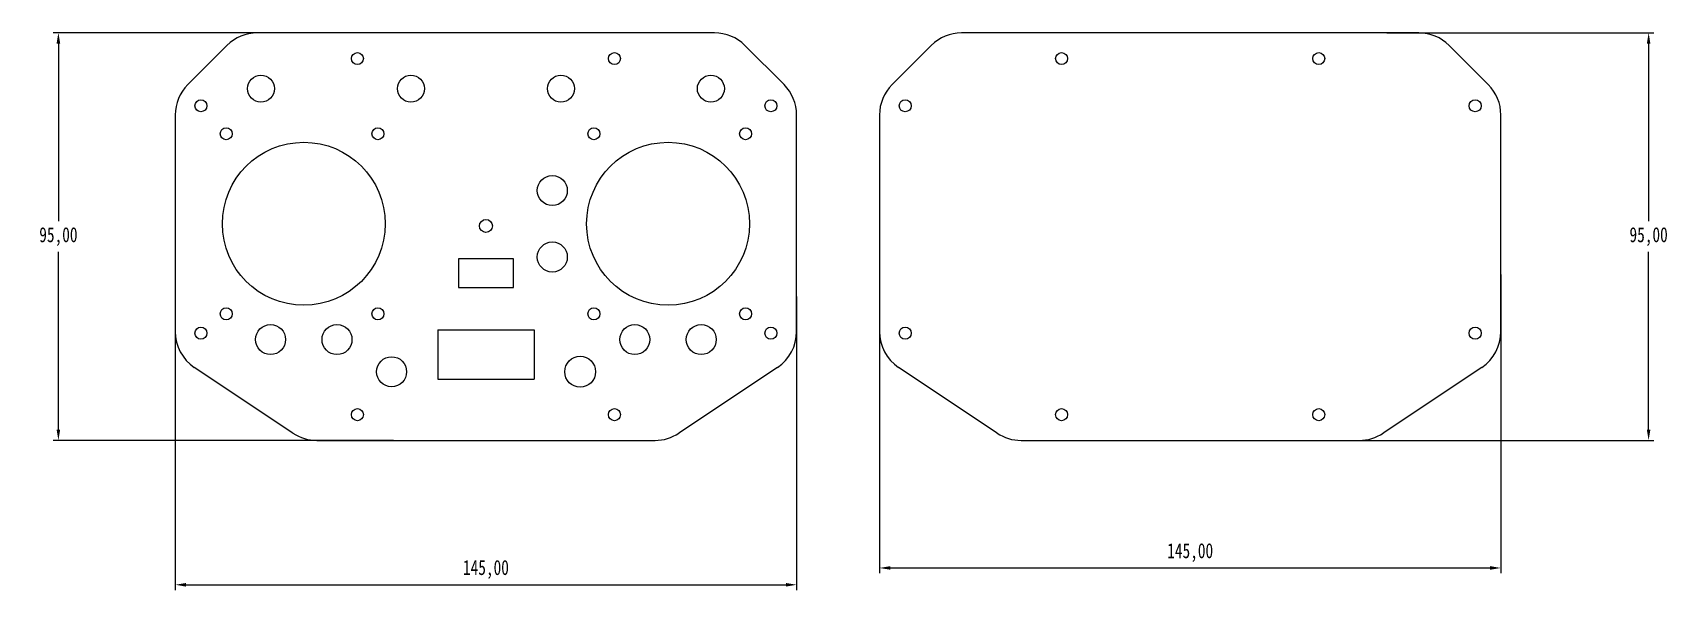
# Model space of a CAD drawing. Header units: millimetres. Extents: x 27 to 410, y 42 to 172.
import ezdxf

# ---------------------------------------------------------------- set-up
doc = ezdxf.new("R2010")
doc.units = ezdxf.units.MM
doc.header["$PDSIZE"] = -1
doc.styles.get("Standard").update_dxf_attribs({"font": '长仿宋_GB2312.ttf'})
doc.dimstyles.new('ISO-25', dxfattribs={"dimtxt": 2.5, "dimasz": 2.5, "dimexe": 1.25, "dimexo": 0.625, "dimtad": 1, "dimtxsty": 'Standard', "dimcen": 2.5, "dimadec": 0, "dimazin": 0, "dimtfac": 1, "dimtmove": 0, "dimatfit": 3, "dimfxl": 1, "dimarcsym": 0})

# ---------------------------------------------------------------- blocks, each defined once
blk = doc.blocks.new('*D1')
at = {"color": 0, "lineweight": -2, "transparency": 16777216}
for p, q in [((59.86, 110.21), (59.86, 41.75)), ((204.86, 110.21), (204.86, 41.75)), ((62.36, 43), (202.36, 43))]:
    blk.add_line(p, q, dxfattribs=at)
at = {"color": 0, "transparency": 16777216}
for points in [[(62.36, 43.42), (62.36, 42.58), (59.86, 43)], [(202.36, 43.42), (202.36, 42.58), (204.86, 43)]]:
    blk.add_solid(points, dxfattribs=at)
at = {"layer": 'Defpoints', "color": 0, "transparency": 16777216}
for p in [(59.86, 110.83), (204.86, 110.83), (204.86, 43)]:
    blk.add_point(p, dxfattribs=at)
at = {"color": 0, "transparency": 16777216, "insert": (132.36, 46.58), "char_height": 3.5, "attachment_point": 5}
blk.add_mtext('145,00', dxfattribs=at)
blk = doc.blocks.new('*D2')
at = {"color": 0, "lineweight": -2, "transparency": 16777216}
for p, q in [((94.9, 171.66), (31.34, 171.66)), ((32.59, 169.16), (32.59, 127.73)), ((32.59, 79.16), (32.59, 120.58)), ((110.76, 76.66), (31.34, 76.66))]:
    blk.add_line(p, q, dxfattribs=at)
at = {"color": 0, "transparency": 16777216}
for points in [[(32.17, 169.16), (33.01, 169.16), (32.59, 171.66)], [(32.17, 79.16), (33.01, 79.16), (32.59, 76.66)]]:
    blk.add_solid(points, dxfattribs=at)
at = {"layer": 'Defpoints', "color": 0, "transparency": 16777216}
for p in [(32.59, 171.66), (95.52, 171.66), (111.39, 76.66)]:
    blk.add_point(p, dxfattribs=at)
at = {"color": 0, "transparency": 16777216, "insert": (32.59, 124.16), "char_height": 3.5, "attachment_point": 5}
blk.add_mtext('95,00', dxfattribs=at)
blk = doc.blocks.new('*D3')
at = {"color": 0, "lineweight": -2, "transparency": 16777216}
for p, q in [((369.21, 115.31), (369.21, 45.67)), ((224.21, 107.47), (224.21, 45.67)), ((226.71, 46.92), (366.71, 46.92))]:
    blk.add_line(p, q, dxfattribs=at)
at = {"color": 0, "transparency": 16777216}
for points in [[(226.71, 47.34), (226.71, 46.51), (224.21, 46.92)], [(366.71, 47.34), (366.71, 46.51), (369.21, 46.92)]]:
    blk.add_solid(points, dxfattribs=at)
at = {"layer": 'Defpoints', "color": 0, "transparency": 16777216}
for p in [(369.21, 115.94), (224.21, 108.09), (369.21, 46.92)]:
    blk.add_point(p, dxfattribs=at)
at = {"color": 0, "transparency": 16777216, "insert": (296.71, 50.5), "char_height": 3.5, "attachment_point": 5}
blk.add_mtext('145,00', dxfattribs=at)
blk = doc.blocks.new('*D4')
at = {"color": 0, "lineweight": -2, "transparency": 16777216}
for p, q in [((342.58, 171.66), (404.94, 171.66)), ((403.69, 169.16), (403.69, 127.73)), ((403.69, 79.16), (403.69, 120.58)), ((325.06, 76.66), (404.94, 76.66))]:
    blk.add_line(p, q, dxfattribs=at)
at = {"color": 0, "transparency": 16777216}
for points in [[(403.27, 169.16), (404.1, 169.16), (403.69, 171.66)], [(403.27, 79.16), (404.1, 79.16), (403.69, 76.66)]]:
    blk.add_solid(points, dxfattribs=at)
at = {"layer": 'Defpoints', "color": 0, "transparency": 16777216}
for p in [(341.96, 171.66), (403.69, 171.66), (324.43, 76.66)]:
    blk.add_point(p, dxfattribs=at)
at = {"color": 0, "transparency": 16777216, "insert": (403.69, 124.16), "char_height": 3.5, "attachment_point": 5}
blk.add_mtext('95,00', dxfattribs=at)

msp = doc.modelspace()

# ---------------------------------------------------------------- linework, layer by layer
at = {"color": 7, "linetype": 'Continuous', "lineweight": 25}
for p, q in [((62.786, 159.584), (71.928, 168.726)), ((185.715, 171.655), (78.999, 171.655)), ((192.786, 168.726), (201.928, 159.584)), ((227.135, 159.584), (236.277, 168.726)), ((350.064, 171.655), (243.348, 171.655)), ((357.135, 168.726), (366.277, 159.584)), ((59.857, 152.513), (59.857, 102.007)), ((204.857, 102.007), (204.857, 152.513)), ((224.206, 152.513), (224.206, 102.007)), ((369.206, 102.007), (369.206, 152.513)), ((125.957, 119.005), (125.957, 112.305)), ((138.757, 119.005), (125.957, 119.005)), ((138.757, 112.305), (138.757, 119.005)), ((125.957, 112.305), (138.757, 112.305)), ((121.107, 102.405), (121.107, 90.905)), ((121.107, 102.405), (143.607, 102.405)), ((143.607, 102.405), (143.607, 90.905)), ((87.337, 78.335), (64.31, 93.686)), ((200.404, 93.686), (177.376, 78.335)), ((251.687, 78.335), (228.659, 93.686)), ((364.753, 93.686), (341.725, 78.335)), ((121.107, 90.905), (143.607, 90.905)), ((92.884, 76.655), (171.829, 76.655)), ((257.234, 76.655), (336.178, 76.655))]:
    msp.add_line(p, q, dxfattribs=at)
for centre, radius in [((102.357, 165.655), 1.4), ((162.357, 165.655), 1.4), ((266.706, 165.655), 1.4), ((326.706, 165.655), 1.4), ((79.857, 158.655), 3.15), ((114.857, 158.655), 3.15), ((149.857, 158.655), 3.15), ((184.857, 158.655), 3.15), ((65.857, 154.655), 1.4), ((198.857, 154.655), 1.4), ((230.206, 154.655), 1.4), ((363.206, 154.655), 1.4), ((71.757, 148.155), 1.4), ((107.157, 148.155), 1.4), ((157.557, 148.155), 1.4), ((192.957, 148.155), 1.4), ((89.857, 127.155), 19), ((174.857, 127.155), 19), ((147.857, 134.905), 3.5), ((132.357, 126.655), 1.5), ((147.857, 119.405), 3.5), ((71.757, 106.155), 1.4), ((107.157, 106.155), 1.4), ((157.557, 106.155), 1.4), ((192.957, 106.155), 1.4), ((82.107, 100.155), 3.5), ((97.607, 100.155), 3.5), ((167.107, 100.155), 3.5), ((182.607, 100.155), 3.5), ((65.857, 101.655), 1.4), ((198.857, 101.655), 1.4), ((230.206, 101.655), 1.4), ((363.206, 101.655), 1.4), ((110.357, 92.655), 3.5), ((154.357, 92.655), 3.6), ((102.357, 82.655), 1.4), ((162.357, 82.655), 1.4), ((266.706, 82.655), 1.4), ((326.706, 82.655), 1.4)]:
    msp.add_circle(centre, radius, dxfattribs=at)
for centre, start, end in [((78.999, 161.655), 90, 135), ((185.715, 161.655), 45, 90), ((243.348, 161.655), 90, 135), ((350.064, 161.655), 45, 90), ((69.857, 152.513), 135, 180), ((194.857, 152.513), 0, 45), ((234.206, 152.513), 135, 180), ((359.206, 152.513), 0, 45), ((69.857, 102.007), 180, 236.30993), ((194.857, 102.007), 303.69007, 0), ((234.206, 102.007), 180, 236.30993), ((359.206, 102.007), 303.69007, 0), ((92.884, 86.655), 236.30993, 270), ((171.829, 86.655), 270, 303.69007), ((257.234, 86.655), 236.30993, 270), ((336.178, 86.655), 270, 303.69007)]:
    msp.add_arc(centre, 10, start, end, dxfattribs=at)

# ---------------------------------------------------------------- dimensions: what is measured, and where the dimension line sits
for base, p1, p2, picture, middle in [((32.589, 171.655), (111.386, 76.655), (95.522, 171.655), '*D2', (32.589, 124.155)), ((403.687, 171.655), (324.431, 76.655), (341.956, 171.655), '*D4', (403.687, 124.155))]:
    dim = msp.add_linear_dim(base=base, p1=p1, p2=p2, angle=90, dimstyle='ISO-25', override={"dimtxt": 3.5, "dimgap": 1.524, "dimtih": 1, "dimtoh": 1, "dimzin": 0, "dimadec": 2, "dimtzin": 0})
    dim.commit()
    dim.dimension.update_dxf_attribs({"geometry": picture, "text_midpoint": middle})
for base, p1, p2, picture, middle in [((369.206, 46.924), (224.206, 108.094), (369.206, 115.936), '*D3', (296.706, 50.501)), ((204.857, 43.001), (59.857, 110.834), (204.857, 110.834), '*D1', (132.357, 46.578))]:
    dim = msp.add_linear_dim(base=base, p1=p1, p2=p2, dimstyle='ISO-25', override={"dimtxt": 3.5, "dimgap": 1.524, "dimtih": 1, "dimtoh": 1, "dimzin": 0, "dimadec": 2, "dimtzin": 0})
    dim.commit()
    dim.dimension.update_dxf_attribs({"geometry": picture, "text_midpoint": middle})

doc.saveas('drawing.dxf')
